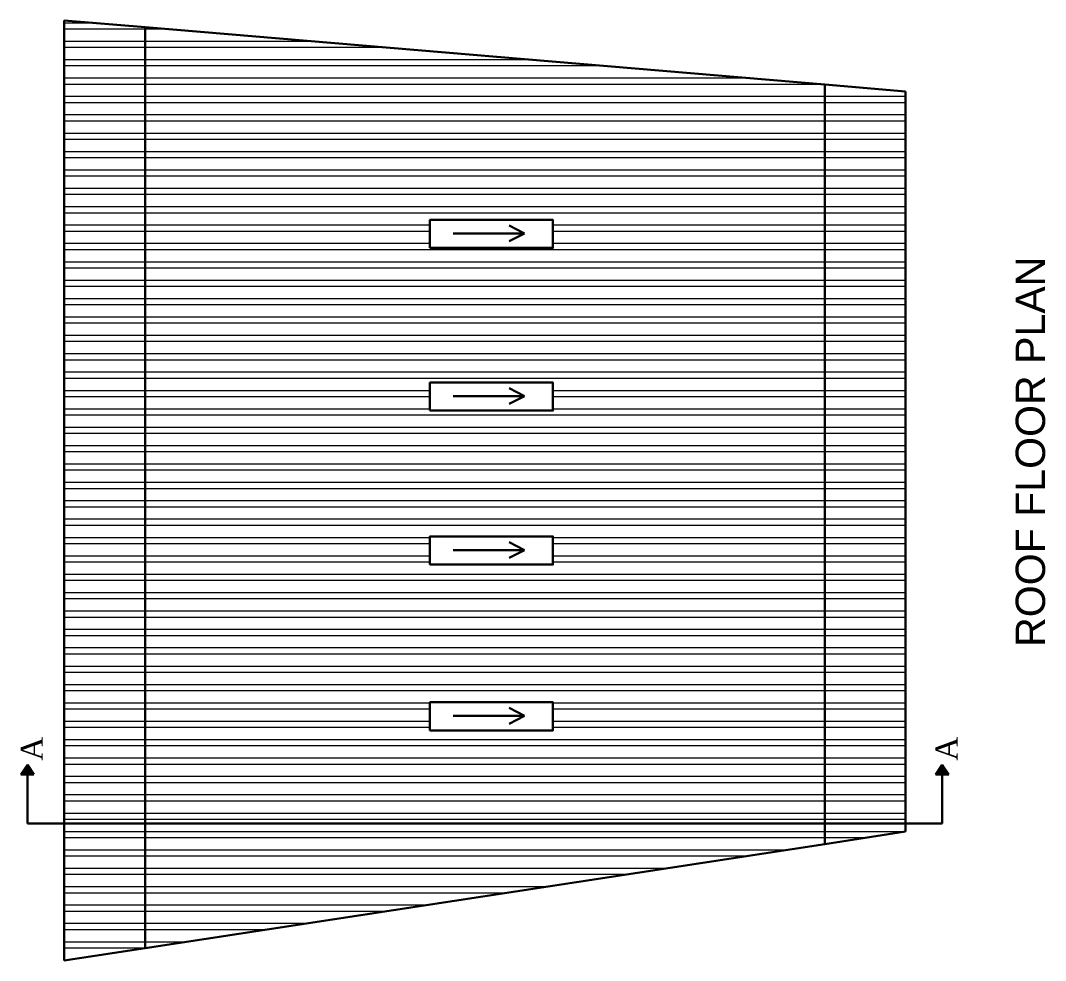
# Model space of a CAD drawing. Header units: inches. Extents: x 45643 to 78083, y -17830 to -3084.
# Drawn here: x 55367.6 to 55786.1, y -13874.3 to -13490.7 of the extents above; entities that cross this region are included whole.
import ezdxf

# ---------------------------------------------------------------- set-up
doc = ezdxf.new("R2010")
doc.units = ezdxf.units.IN
doc.header["$MEASUREMENT"] = 0
doc.layers.add('DIM_LINE', color=165, linetype='Continuous', lineweight=15)
doc.layers.add('ELEVATION', color=6, linetype='Continuous', lineweight=30)
doc.layers.add('PDF_Text', color=7, linetype='Continuous')
doc.styles.add('PDF Arial', font='arial.ttf')
doc.styles.get("Standard").update_dxf_attribs({"font": 'times.ttf'})
pattern_1 = [(180, (41452.447, -73089.1485), (-2e-15, -7.5), []), (180, (41449.947, -73086.6485), (-2e-15, -7.5), [])]

msp = doc.modelspace()

# ---------------------------------------------------------------- hatches: boundary and pattern name
at = {"layer": 'DIM_LINE'}
h = msp.add_hatch(dxfattribs=at)
h.set_pattern_fill('ANSI32', color=256, scale=20, angle=135)
h.set_pattern_definition(pattern_1)
h.paths.add_polyline_path([(55385.43, -13490.72), (55385.43, -13818.41), (55418.43, -13818.41), (55418.43, -13493.5)])
h = msp.add_hatch(dxfattribs=at)
h.set_pattern_fill('ANSI32', color=256, scale=20, angle=135)
h.set_pattern_definition(pattern_1)
h.paths.add_polyline_path([(55418.43, -13818.41), (55695.94, -13818.41), (55695.94, -13516.88), (55418.43, -13493.5)])
h.paths.add_polyline_path([(55534.74, -13701.29), (55584.99, -13701.29), (55584.99, -13712.75), (55534.74, -13712.75)], flags=16)
h.paths.add_polyline_path([(55534.74, -13649.91), (55534.74, -13638.45), (55584.99, -13638.45), (55584.99, -13649.91)], flags=16)
h.paths.add_polyline_path([(55534.74, -13768.96), (55584.99, -13768.96), (55584.99, -13780.42), (55534.74, -13780.42)], flags=16)
h.paths.add_polyline_path([(55534.74, -13583.53), (55534.74, -13572.07), (55584.99, -13572.07), (55584.99, -13583.53)], flags=16)
h = msp.add_hatch(dxfattribs=at)
h.set_pattern_fill('ANSI32', color=256, scale=20, angle=135)
h.set_pattern_definition(pattern_1)
h.paths.add_polyline_path([(55695.94, -13516.88), (55695.94, -13818.41), (55728.94, -13818.41), (55728.92, -13519.66)])
h = msp.add_hatch(dxfattribs=at)
h.set_pattern_fill('ANSI32', color=256, scale=20, angle=135)
h.set_pattern_definition(pattern_1)
h.paths.add_polyline_path([(55385.43, -13818.41), (55385.43, -13874.32), (55418.43, -13869.26), (55418.43, -13818.41)])
h = msp.add_hatch(dxfattribs=at)
h.set_pattern_fill('ANSI32', color=256, scale=20, angle=135)
h.set_pattern_definition(pattern_1)
h.paths.add_polyline_path([(55418.43, -13818.41), (55418.43, -13869.26), (55695.94, -13826.78), (55695.94, -13818.41)])
h = msp.add_hatch(dxfattribs=at)
h.set_pattern_fill('ANSI32', color=256, scale=20, angle=135)
h.set_pattern_definition(pattern_1)
h.paths.add_polyline_path([(55695.94, -13818.41), (55695.94, -13826.78), (55728.94, -13821.73), (55728.94, -13818.41)])
at = {"layer": 'ELEVATION'}
h = msp.add_hatch(dxfattribs=at)
h.set_pattern_fill('ANSI31', color=256, angle=90)
h.set_pattern_definition([(135, (41452.44694, -72484.43579), (-0.08838834765, -0.08838834765), [])])
h.paths.add_polyline_path([(55370.43, -13794.41), (55367.76, -13798.45), (55373.09, -13798.45)])
h = msp.add_hatch(dxfattribs=at)
h.set_pattern_fill('ANSI31', color=256, angle=90)
h.set_pattern_definition([(135, (41825.96456, -72484.43579), (-0.08838834765, -0.08838834765), [])])
h.paths.add_polyline_path([(55743.94, -13794.41), (55741.28, -13798.45), (55746.61, -13798.45)])

# ---------------------------------------------------------------- linework, layer by layer
for p, q in [((55385.43, -13490.72), (55385.43, -13874.32)), ((55418.43, -13493.5), (55385.43, -13490.72)), ((55728.94, -13519.66), (55695.94, -13516.88)), ((55728.94, -13821.73), (55728.94, -13519.66)), ((55573.34, -13577.59), (55567.11, -13574.37)), ((55544.2, -13577.59), (55573.34, -13577.59)), ((55573.34, -13577.59), (55567.11, -13580.81)), ((55573.34, -13643.97), (55567.11, -13640.76)), ((55544.2, -13643.97), (55573.34, -13643.97)), ((55573.34, -13643.97), (55567.11, -13647.19)), ((55573.34, -13706.81), (55567.11, -13703.59)), ((55544.2, -13706.81), (55573.34, -13706.81)), ((55573.34, -13706.81), (55567.11, -13710.03)), ((55573.34, -13774.48), (55567.11, -13771.26)), ((55544.2, -13774.48), (55573.34, -13774.48)), ((55573.34, -13774.48), (55567.11, -13777.7)), ((55370.43, -13794.41), (55367.76, -13798.45)), ((55370.43, -13794.41), (55373.09, -13798.45)), ((55743.94, -13794.41), (55741.28, -13798.45)), ((55743.94, -13794.41), (55746.61, -13798.45)), ((55367.76, -13798.45), (55373.09, -13798.45)), ((55370.43, -13818.41), (55370.43, -13798.45)), ((55741.28, -13798.45), (55746.61, -13798.45)), ((55743.94, -13818.41), (55743.94, -13798.45)), ((55370.43, -13818.41), (55743.94, -13818.41)), ((55728.94, -13821.73), (55695.94, -13826.78)), ((55418.43, -13869.26), (55385.43, -13874.32))]:
    msp.add_line(p, q, dxfattribs=at)
for points in [[(55695.94, -13516.88), (55418.43, -13493.5), (55418.43, -13869.26), (55695.94, -13826.78)], [(55534.74, -13583.53), (55534.74, -13572.07), (55584.99, -13572.07), (55584.99, -13583.53)], [(55534.74, -13649.91), (55534.74, -13638.45), (55584.99, -13638.45), (55584.99, -13649.91)], [(55534.74, -13712.75), (55534.74, -13701.29), (55584.99, -13701.29), (55584.99, -13712.75)], [(55534.74, -13780.42), (55534.74, -13768.96), (55584.99, -13768.96), (55584.99, -13780.42)]]:
    msp.add_lwpolyline(points, close=True, dxfattribs=at)

# ---------------------------------------------------------------- texts
at = {"char_height": 9, "width": 10.8456, "attachment_point": 1, "rotation": 90}
for insert in [(55367.67, -13792.83), (55741.19, -13792.83)]:
    msp.add_mtext('A', dxfattribs=dict(at, insert=insert))
at = {"layer": 'PDF_Text', "insert": (55786.06, -13746.34), "char_height": 12, "attachment_point": 7, "rotation": 90, "style": 'PDF Arial'}
msp.add_mtext('ROOF FLOOR PLAN', dxfattribs=at)

doc.saveas('drawing.dxf')
